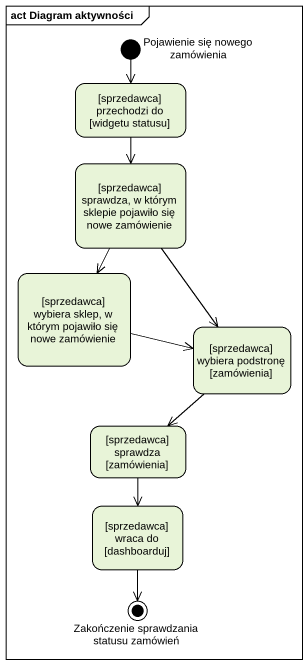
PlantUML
@startuml
mainframe act Diagram aktywności
hide empty description
state "Pojawienie się nowego zamówienia" as Pojawienie_się_nowego <<start>>
state "[sprzedawca] przechodzi do [widgetu statusu]" as sprzedawca_przechodzi_do
state "[sprzedawca] sprawdza, w którym sklepie pojawiło się nowe zamówienie" as sprzedawca_sprawdza_w
state "[sprzedawca] wybiera sklep, w którym pojawiło się nowe zamówienie" as sprzedawca_wybiera_sklep_w
state "[sprzedawca] wybiera podstronę [zamówienia]" as sprzedawca_wybiera
state "[sprzedawca] sprawdza [zamówienia]" as sprzedawca_sprawdza
state "[sprzedawca] wraca do [dashboarduj]" as sprzedawca_wraca_do
state "Zakończenie sprawdzania statusu zamówień" as Zakończenie_sprawdzania <<end>>
Pojawienie_się_nowego --> sprzedawca_przechodzi_do
sprzedawca_przechodzi_do --> sprzedawca_sprawdza_w
sprzedawca_sprawdza_w --> sprzedawca_wybiera_sklep_w
sprzedawca_sprawdza_w --> sprzedawca_wybiera
sprzedawca_wybiera_sklep_w -right-> sprzedawca_wybiera
sprzedawca_wybiera --> sprzedawca_sprawdza
sprzedawca_sprawdza --> sprzedawca_wraca_do
sprzedawca_wraca_do --> Zakończenie_sprawdzania
@enduml
